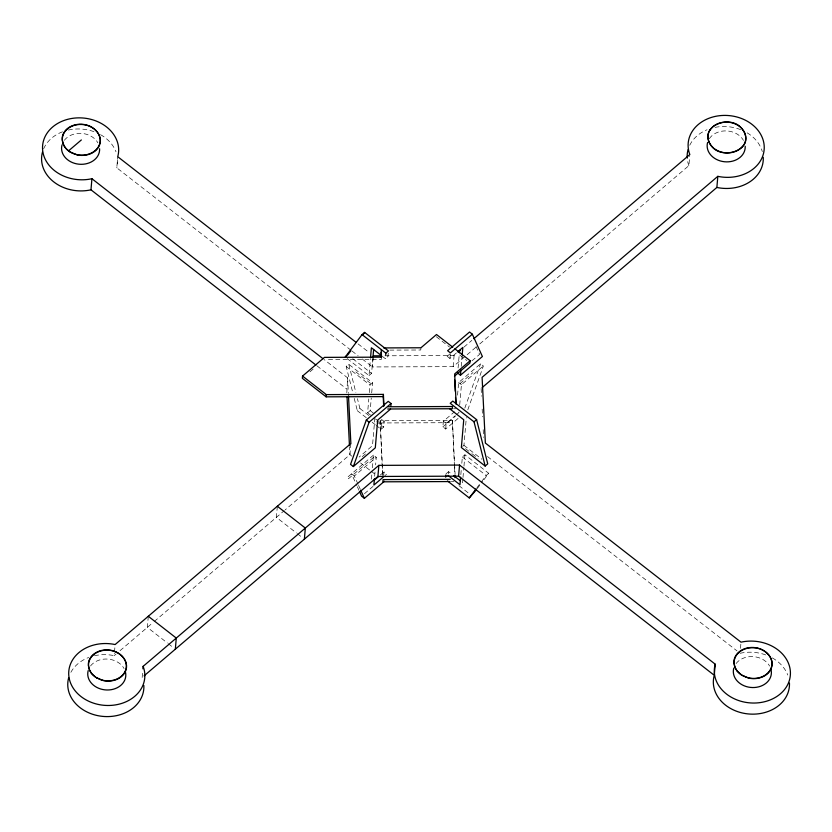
<?xml version="1.0" encoding="UTF-8"?>
<svg xmlns="http://www.w3.org/2000/svg" width="832" height="832" viewBox="0 0 832 832"><rect width="100%" height="100%" fill="white"/><g stroke="black" fill="none" stroke-linecap="round" stroke-linejoin="round"><path stroke-width="0.62" stroke-dasharray="4.16 3.12" d="M454.407 466.19L452.4 420.441L380.151 420.742L382.574 475.415M350.969 350.22L116.782 167.814L117.738 156.707M94.484 655.73A38.116 30.919 4.9 0 1 114.182 655.658L114.39 653.193M114.494 651.955L115.024 645.788M142.168 677.456L142.594 672.526M148.294 616.273L147.347 627.38L167.336 642.959M277.337 506.251L276.38 517.358L296.379 532.927M346.83 392.818L347.589 377.842L324.074 359.528M350.865 443.56L349.908 454.667L285.21 509.829M347.194 358.582L369.002 375.575L370.406 359.164M370.604 415.137L367.609 412.807L368.794 398.913M369.335 392.61L369.98 385.029L372.57 382.834L348.774 364.302L346.195 366.496L352.997 393.526M369.002 375.575L371.582 373.37L372.882 358.228M475.831 347.298L453.149 366.642L372.445 366.943L373.402 355.836M367.609 412.807L370.188 410.602L371.27 397.977M371.696 392.933L372.57 382.834M374.878 417.893L372.497 445.661L359.143 457.049M381.545 357.157L381.358 359.372L325.593 359.59M371.415 479.107L371.852 474.053M372.393 467.75L373.474 455.125L376.272 457.298L375.627 464.88M374.65 476.237L375.086 471.193M382.377 356.366L385.382 358.706L385.57 356.481M376.168 425.402L381.118 429.26L381.597 423.706L384.176 421.502L381.181 419.172M388.242 353.174L387.962 356.502L385.382 358.706M381.118 429.26L383.708 427.055L384.176 421.502M383.718 475.228L383.999 471.89L386.797 474.074L384.956 475.644M420.95 347.776L420.753 350.002L389.896 350.116M456.383 352.955L449.935 358.457L447.138 356.283L447.325 354.058M458.078 418.444L445.682 429.01L442.884 426.837L443.362 421.283L454.418 411.85M449.935 358.457L450.32 354.016M445.682 429.01L446.16 423.457L455.374 415.605M453.149 366.642L454.095 355.534L456.071 353.85M448.365 473.866L448.562 471.65L451.558 473.98M458.089 367.994L459.285 354.11M457.558 395.127L458.64 382.502L480.584 363.802L483.382 365.976L467.615 410.311M461.219 366.392L462.082 356.294M459.711 404.882L461.438 384.686L483.382 365.976M460.834 474.646L461.271 469.602M461.812 463.289L462.353 456.976L464.932 454.782L488.727 473.304L483.361 480.438M462.665 446.42L463.954 445.318L466.336 417.55M462.873 478.764L462.55 482.55L459.971 484.744M462.987 477.495L463.85 467.397M463.965 466.138L464.932 454.782M479.773 343.938L688.875 165.651L689.728 155.771M740.49 648.357L741.021 642.179M464.818 408.127L480.584 363.802M476.954 487.739L486.148 475.509L488.727 473.304M477.235 488.602L482.602 481.458M309.982 371.79L313.799 368.534M366.257 417.674L357.334 410.727L359.913 408.522L357.438 398.694M447.138 356.283L449.904 353.922M463.965 347.121L471.848 340.392M114.182 655.658L116.126 653.994M120.037 650.666L153.254 622.346M154.242 621.504L284.232 510.671M471.962 360.849L479.596 354.338L474.843 343.772M362.274 456.654L366.153 453.357M373.474 455.125L347.027 477.682L348.421 478.764L374.878 456.217M460.044 383.594L472.95 372.59M358.041 484.234L354.338 476.008L376.272 457.298M380.318 475.03L383.999 471.89M456.3 414.814L459.066 412.454L456.258 410.28M364.447 493.709L373.027 486.387M442.884 426.837L455.281 416.26M445.973 473.845L448.562 471.65M384.925 355.794L454.095 355.534M453.565 408.741L456.102 408.73M379.964 422.958L452.244 422.687M451.298 481.551L453.887 481.541M436.311 336.742L449.571 347.069M459.763 355.014L466.908 360.568M458.64 382.502L461.438 384.686M358.062 343.886L369.314 352.654M443.362 421.283L446.16 423.457M351.998 351.021L358.134 355.794M362.222 358.987L372.445 366.943M487.479 456.55L737.006 650.905M352.747 358.706L371.582 373.37M463.954 445.318L481.79 459.212M465.546 448.666L471.318 453.159M472.285 453.908L478.057 458.411M355.878 371.935L371.28 383.926M346.195 366.496L369.98 385.029M462.353 456.976L486.148 475.509M316.982 365.851L346.642 388.95M370.188 410.602L373.183 412.942M375.606 419.037L378.602 421.366M379.6 422.146L381.597 423.706M359.913 408.522L368.836 415.48M376.761 421.658L383.708 427.055M458.983 485.69L469.893 494.187M372.206 422.313L375.18 424.622M351.853 456.175L349.908 454.667L349.523 446.93M360.568 462.966L370.146 470.423M371.124 471.182L375.96 474.958M354.338 476.008L351.541 473.824L356.824 485.576M297.378 533.707L302.38 537.597M168.334 643.739L173.337 647.629M358.571 485.41L360.152 488.935M357.354 486.751L358.946 490.277M348.774 364.302L355.888 392.558M354.234 398.445L357.334 410.727M452.4 420.441L455.104 474.198M481.135 388.44L481.52 396.178M482.165 409.063L482.55 416.79M483.184 429.676L483.579 437.403M454.47 467.47L454.792 473.866M380.151 420.742L383.022 478.317M347.589 377.842L348.358 393.307M70.886 672.298A38.116 30.919 4.9 0 1 88.712 657.467M43.67 148.751A38.116 30.919 4.9 0 1 62.535 131.778M68.307 130.052A38.116 30.919 4.9 0 1 96.221 132.548M100.537 134.67A38.116 30.919 4.9 0 1 115.991 151.778M117.686 159.786A38.116 30.919 4.9 0 1 116.782 167.814M688.875 165.651A38.116 30.919 4.9 0 1 687.18 157.633M689.738 145.236A38.116 30.919 4.9 0 1 707.002 129.782M715.073 127.358A38.116 30.919 4.9 0 1 741.801 130.104M747.157 132.829A38.116 30.919 4.9 0 1 762.31 151.58M740.074 653.286A38.116 30.919 4.9 0 1 767.988 655.793M772.304 657.904A38.116 30.919 4.9 0 1 787.748 675.022M90.532 665.964A19.063 15.454 4.9 0 1 107.869 659.09A19.063 15.454 4.9 0 1 124.051 668.512M709.322 138.705A19.063 15.454 4.9 0 1 726.648 130.926A19.063 15.454 4.9 0 1 743.454 140.39M736.112 663.52A19.063 15.454 4.9 0 1 753.449 656.646A19.063 15.454 4.9 0 1 769.631 666.068M64.345 140.286A19.063 15.454 4.9 0 1 81.692 133.401A19.063 15.454 4.9 0 1 97.874 142.834"/><path stroke-width="1.25" d="M315.962 365.061L90.979 189.821L91.926 178.714A38.116 30.919 4.9 0 1 42.827 151.663A38.116 30.919 4.9 0 1 82.368 117.957A38.116 30.919 4.9 0 1 117.738 156.707L356.013 342.295M142.906 668.824L143.125 666.349L378.851 465.358L459.555 465.057L715.218 664.186A38.116 30.919 4.9 0 0 750.578 702.936A38.116 30.919 4.9 0 0 790.119 669.219A38.116 30.919 4.9 0 0 741.021 642.179L485.358 443.05L482.092 377.333L717.818 176.342A38.116 30.919 4.9 0 0 764.202 148.938A38.116 30.919 4.9 0 0 721.323 115.534A38.116 30.919 4.9 0 0 689.832 154.544L473.824 338.718M175.334 649.189L176.28 638.071L148.294 616.273M302.546 376.074L302.349 378.3L326.144 396.833L383.209 396.614L383.396 394.389L326.331 394.607L302.546 376.074L324.48 357.375L381.545 357.157L381.202 350.23M304.377 539.157L305.323 528.05L277.337 506.251M326.144 396.833L326.331 394.607M370.521 357.895L371.384 347.797L381.378 355.586M372.986 356.959L373.641 349.388M374.431 478.764L373.89 485.077L384.03 476.434M385.663 355.368L385.85 353.153L388.44 350.948L364.645 332.415L362.066 334.62L345.207 357.042L346.934 355.576M144.123 675.802L377.905 476.466L378.851 465.358M390.863 405.735L391.05 403.52L388.253 401.336L366.319 420.035L350.553 464.37L353.35 466.544L375.294 447.845L377.676 420.077L390.572 409.074M445.692 477.183L445.879 474.958M459.389 352.851L459.607 350.324M457.662 373.048L460.46 375.232L460.897 370.178M462.186 355.025L462.842 347.454L458.234 351.385M789.443 683.03A38.116 30.919 4.9 0 1 747.968 713.908A38.116 30.919 4.9 0 1 714.262 675.293L458.598 476.164L459.555 465.057M454.854 348.816L470.153 360.734L469.966 362.96L454.48 376.158M460.626 477.173L459.971 484.744L447.98 475.405M482.123 387.608L716.872 187.45L717.818 176.342M714.366 674.066L715.218 664.186M353.35 466.544L369.117 422.219L391.05 403.52M741.603 128.222C758.191 148.377 722.28 162.084 710.944 145.392C697.767 126.329 729.882 114.119 741.374 128.034C734.053 120.858 721.25 119.954 713.232 126.412M710.039 129.906C706.826 134.378 707.606 140.858 710.778 145.163M710.174 129.719L712.774 126.786M347.786 354.838L350.854 350.761M363.116 334.454L364.645 332.415M447.481 480.948L469.29 497.931L476.185 488.758M476.466 489.622L469.29 497.931M742.258 146.9C746.387 143.073 746.616 136.635 744.214 131.81M81.359 139.942L68.609 150.81C64.501 148.169 61.849 142.626 62.213 137.488A19.063 15.454 4.9 0 1 88.015 125.466C93.6 127.535 98.644 131.82 99.954 137.862A19.063 15.454 4.9 0 1 74.266 153.93C69.566 152.37 65.208 148.855 63.294 144.217M472.347 334.204L450.414 352.903L447.616 350.719L469.55 332.02L472.347 334.204L482.394 356.522L460.46 375.232M458.047 352.175L460.013 350.49M470.153 360.734L454.667 373.932L456.165 403.998M373.859 480.532L378.466 476.611M359.476 491.452L361.587 496.153L364.385 498.326L384.415 481.25M474.022 421.824L476.601 419.619L452.816 401.097L450.226 403.291L474.022 421.824L485.16 466.055L487.739 463.85L476.601 419.619M742.019 147.181C734.833 154.45 722.28 154.658 714.293 148.658M383.656 347.922L420.95 347.776L436.498 334.516L452.816 347.225M373.402 355.836L381.087 355.815M387.889 406.765L452.494 406.526L452.296 408.741L387.702 408.99M377.905 476.466L458.598 476.164M450.206 479.336L383.084 479.596L382.897 481.811L450.008 481.562M742.009 675.262C736.892 672.339 733.533 666.723 733.98 660.722A19.063 15.454 4.9 0 1 759.782 648.7C765.357 650.78 770.411 655.054 771.722 661.107A19.063 15.454 4.9 0 1 746.034 677.175L742.009 675.262L748.946 678.163A19.063 15.454 4.9 0 0 772.138 663.104C771.659 657.114 767.27 652.184 761.966 649.73A19.063 15.454 4.9 0 0 734.105 663.25L734.895 666.994M96.429 677.706C91.302 674.773 87.953 669.167 88.4 663.166A19.063 15.454 4.9 0 1 114.192 651.144C119.787 653.224 124.821 657.509 126.131 663.551A19.063 15.454 4.9 0 1 100.454 679.609L96.429 677.706L103.366 680.597A19.063 15.454 4.9 0 0 126.558 665.548C126.079 659.547 121.68 654.649 116.376 652.174A19.063 15.454 4.9 0 0 88.514 665.694L89.305 669.427M70.242 152.017L77.178 154.918A19.063 15.454 4.9 0 0 100.381 139.87C99.892 133.879 95.503 128.95 90.199 126.485A19.063 15.454 4.9 0 0 62.338 140.015L63.128 143.749M68.453 150.946L69.701 151.694M741.468 674.939L737.038 670.987L735.051 667.451M95.888 677.383L91.447 673.431L89.471 669.895M362.066 334.62L385.85 353.153M449.758 408.845L463.746 419.744L461.365 447.522L485.16 466.055M91.926 178.714L323.045 358.727M453.554 475.54L460.554 480.99M366.319 420.035L369.117 422.219M713.762 148.231L710.944 145.392M741.728 128.388L744.13 131.664M360.682 490.11L364.385 498.326M454.667 379.912L455.229 391.196M455.541 397.457L455.853 403.718M454.854 475.145L454.979 477.703M383.396 394.389L383.958 405.538M381.004 352.456L381.233 357.074M383.209 396.614L383.698 406.526M348.494 395.886L350.865 443.56L115.128 644.55A38.116 30.919 4.9 0 0 68.744 671.954A38.116 30.919 4.9 0 0 111.634 705.359A38.116 30.919 4.9 0 0 143.125 666.349M347.027 396.687L349.461 445.64M143.863 685.474A38.116 30.919 4.9 0 1 102.388 716.352A38.116 30.919 4.9 0 1 68.682 677.737M763.266 157.352A38.116 30.919 4.9 0 1 716.872 187.45M687.18 157.633A38.116 30.919 4.9 0 1 688.074 149.614M745.202 146.307A19.063 15.454 4.9 0 1 724.454 161.751A19.063 15.454 4.9 0 1 707.606 142.449M125.278 671.414A19.063 15.454 4.9 0 1 106.933 689.988A19.063 15.454 4.9 0 1 88.202 670.571M770.858 668.97A19.063 15.454 4.9 0 1 752.513 687.544A19.063 15.454 4.9 0 1 733.782 668.127M99.611 148.751A19.063 15.454 4.9 0 1 78.874 164.195A19.063 15.454 4.9 0 1 62.026 144.882M90.979 189.821A38.116 30.919 4.9 0 1 42.494 152.058"/></g></svg>
